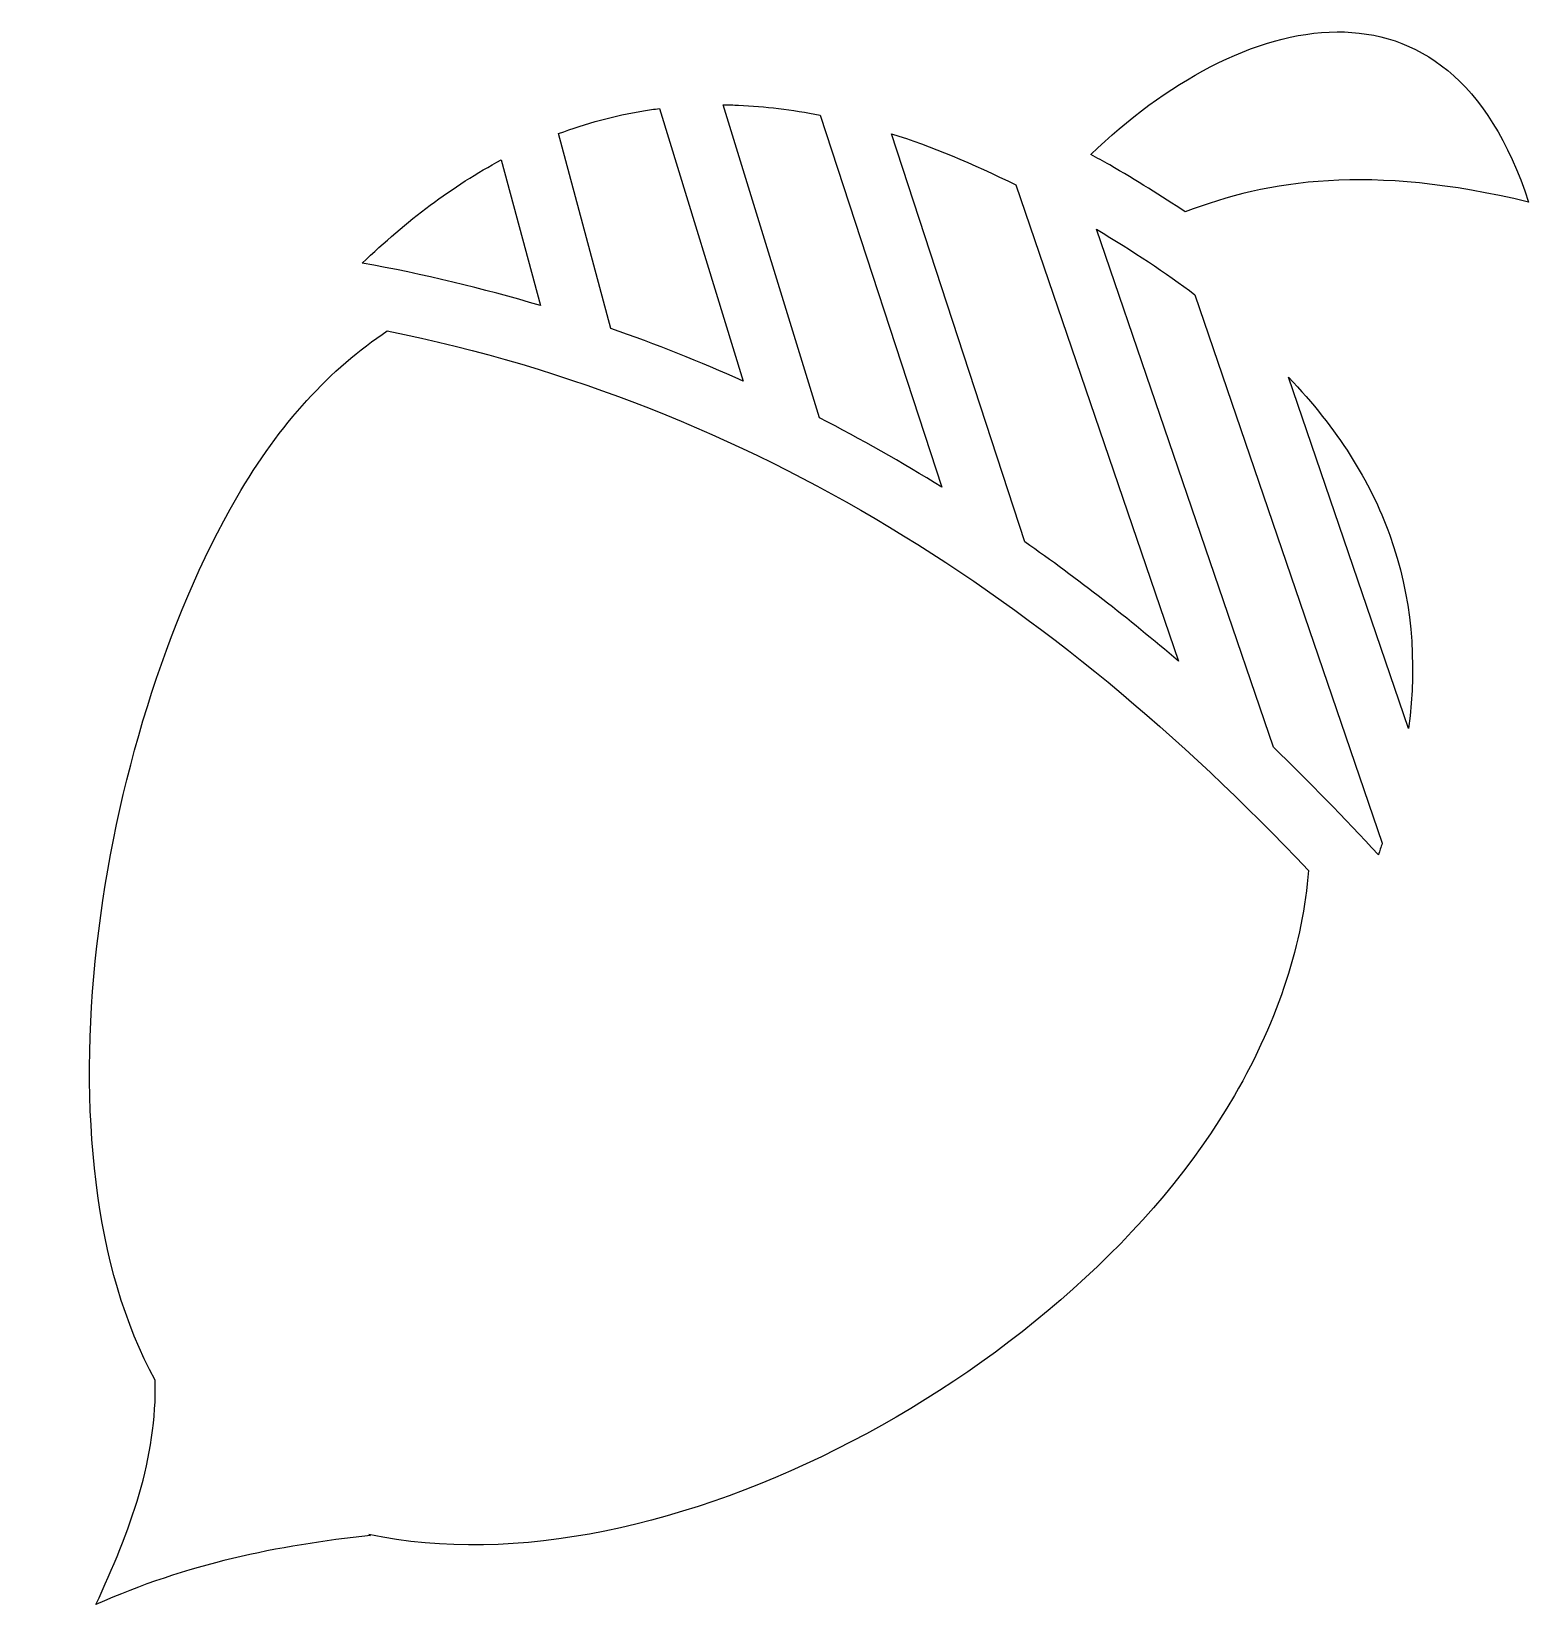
# Model space of a CAD drawing. Header units: centimetres. Extents: x -9.6 to 9.5, y -9.9 to 10.
import ezdxf

# ---------------------------------------------------------------- set-up
doc = ezdxf.new("R2010")
doc.units = ezdxf.units.CM
doc.header["$MEASUREMENT"] = 0
doc.layers.add('Layer 1', color=7, linetype='Continuous')

msp = doc.modelspace()

# ---------------------------------------------------------------- linework, layer by layer
at = {"layer": 'Layer 1'}
for points, knots in [([(7.02624, 10.02417), (5.98553, 10.01869), (4.83637, 9.37246), (3.90185, 8.46788), (3.90185, 8.46788), (3.98062, 8.42419), (4.05964, 8.38059), (4.13909, 8.33476), (4.13909, 8.33476), (4.47854, 8.13902), (4.79754, 7.93994), (5.09715, 7.73914), (5.09715, 7.73914), (6.15936, 8.14324), (7.43621, 8.3491), (9.45888, 7.86438), (9.45888, 7.86438), (8.95135, 9.42755), (8.04064, 10.02949), (7.02629, 10.02422), (7.02629, 10.02422), (7.02629, 10.02422), (7.02624, 10.02417), (7.02624, 10.02417)], [0, 0, 0, 0, 0.14285714, 0.14285714, 0.14285714, 0.14285714, 0.28571429, 0.28571429, 0.28571429, 0.28571429, 0.42857143, 0.42857143, 0.42857143, 0.42857143, 0.57142857, 0.57142857, 0.57142857, 0.57142857, 0.71428571, 0.71428571, 0.71428571, 0.71428571, 1, 1, 1, 1]), ([(-1.57868, 9.05161), (-1.64623, 9.04292), (-1.7137, 9.0336), (-1.78024, 9.02264), (-1.78024, 9.02264), (-2.15195, 8.96133), (-2.51135, 8.8643), (-2.85953, 8.73269), (-2.85953, 8.73269), (-2.85953, 8.73269), (-2.198, 6.26059), (-2.198, 6.26059), (-2.198, 6.26059), (-1.62367, 6.06029), (-1.06275, 5.83621), (-0.51525, 5.58982), (-0.51525, 5.58982), (-0.51525, 5.58982), (-1.57864, 9.05152), (-1.57864, 9.05152), (-1.57864, 9.05152), (-1.57864, 9.05152), (-1.57868, 9.05161), (-1.57868, 9.05161)], [0, 0, 0, 0, 0.14285714, 0.14285714, 0.14285714, 0.14285714, 0.28571429, 0.28571429, 0.28571429, 0.28571429, 0.42857143, 0.42857143, 0.42857143, 0.42857143, 0.57142857, 0.57142857, 0.57142857, 0.57142857, 0.71428571, 0.71428571, 0.71428571, 0.71428571, 1, 1, 1, 1]), ([(-0.7683, 9.099), (-0.7683, 9.099), (0.45331, 5.12467), (0.45331, 5.12467), (0.45331, 5.12467), (0.98336, 4.85298), (1.50021, 4.5592), (2.00564, 4.24576), (2.00564, 4.24576), (2.00564, 4.24576), (0.46124, 8.96731), (0.46124, 8.96731), (0.46124, 8.96731), (0.10382, 9.03815), (-0.24115, 9.07956), (-0.57453, 9.09381), (-0.57453, 9.09381), (-0.63947, 9.09655), (-0.70415, 9.09836), (-0.76825, 9.09904), (-0.76825, 9.09904), (-0.76825, 9.09904), (-0.7683, 9.099), (-0.7683, 9.099)], [0, 0, 0, 0, 0.14285714, 0.14285714, 0.14285714, 0.14285714, 0.28571429, 0.28571429, 0.28571429, 0.28571429, 0.42857143, 0.42857143, 0.42857143, 0.42857143, 0.57142857, 0.57142857, 0.57142857, 0.57142857, 0.71428571, 0.71428571, 0.71428571, 0.71428571, 1, 1, 1, 1]), ([(1.3678, 8.73143), (1.3678, 8.73143), (3.06114, 3.55), (3.06114, 3.55), (3.06114, 3.55), (3.73254, 3.08092), (4.38184, 2.57474), (5.01141, 2.03592), (5.01141, 2.03592), (5.01141, 2.03592), (2.94779, 8.08048), (2.94779, 8.08048), (2.94779, 8.08048), (2.39573, 8.35571), (1.86964, 8.57144), (1.36776, 8.73147), (1.36776, 8.73147), (1.36776, 8.73147), (1.3678, 8.73143), (1.3678, 8.73143)], [0, 0, 0, 0, 0.16666667, 0.16666667, 0.16666667, 0.16666667, 0.33333333, 0.33333333, 0.33333333, 0.33333333, 0.5, 0.5, 0.5, 0.5, 0.66666667, 0.66666667, 0.66666667, 0.66666667, 1, 1, 1, 1]), ([(-3.58693, 8.40066), (-4.20499, 8.06935), (-4.78969, 7.62696), (-5.35271, 7.08945), (-5.35271, 7.08945), (-4.57598, 6.94886), (-3.8221, 6.76762), (-3.0901, 6.54915), (-3.0901, 6.54915), (-3.0901, 6.54915), (-3.58693, 8.4007), (-3.58693, 8.4007), (-3.58693, 8.4007), (-3.58693, 8.4007), (-3.58693, 8.40066), (-3.58693, 8.40066)], [0, 0, 0, 0, 0.2, 0.2, 0.2, 0.2, 0.4, 0.4, 0.4, 0.4, 0.6, 0.6, 0.6, 0.6, 1, 1, 1, 1]), ([(3.97167, 7.51905), (3.97167, 7.51905), (6.21846, 0.94211), (6.21846, 0.94211), (6.21846, 0.94211), (6.67379, 0.50432), (7.11757, 0.0487), (7.55198, -0.42304), (7.55198, -0.42304), (7.56864, -0.37353), (7.58361, -0.3247), (7.59942, -0.27545), (7.59942, -0.27545), (7.59942, -0.27545), (5.22221, 6.68754), (5.22221, 6.68754), (5.22221, 6.68754), (4.84945, 6.96711), (4.43342, 7.24352), (3.97168, 7.51909), (3.97168, 7.51909), (3.97168, 7.51909), (3.97167, 7.51905), (3.97167, 7.51905)], [0, 0, 0, 0, 0.14285714, 0.14285714, 0.14285714, 0.14285714, 0.28571429, 0.28571429, 0.28571429, 0.28571429, 0.42857143, 0.42857143, 0.42857143, 0.42857143, 0.57142857, 0.57142857, 0.57142857, 0.57142857, 0.71428571, 0.71428571, 0.71428571, 0.71428571, 1, 1, 1, 1]), ([(-5.03507, 6.23032), (-5.75403, 5.74809), (-6.40258, 5.05485), (-6.94713, 4.11264), (-6.94713, 4.11264), (-8.73096, 1.02637), (-9.55438, -4.25032), (-7.98151, -7.09211), (-7.98151, -7.09211), (-7.98151, -7.09211), (-7.98421, -7.0895), (-7.98421, -7.0895), (-7.98421, -7.0895), (-7.9525, -8.07589), (-8.30456, -9.01362), (-8.73531, -9.9398), (-8.73531, -9.9398), (-7.58547, -9.42569), (-6.42042, -9.18858), (-5.24857, -9.06342), (-5.24857, -9.06342), (-5.24857, -9.06342), (-5.2683, -9.04896), (-5.2683, -9.04896), (-5.2683, -9.04896), (-1.56195, -9.85057), (3.708, -6.96502), (5.72438, -3.47621), (5.72438, -3.47621), (6.29563, -2.48779), (6.59329, -1.53058), (6.66388, -0.6206), (6.66388, -0.6206), (3.40775, 2.81913), (-0.3726, 5.2792), (-5.03503, 6.23035), (-5.03503, 6.23035), (-5.03503, 6.23035), (-5.03507, 6.23032), (-5.03507, 6.23032)], [0, 0, 0, 0, 0.09090909, 0.09090909, 0.09090909, 0.09090909, 0.18181818, 0.18181818, 0.18181818, 0.18181818, 0.27272727, 0.27272727, 0.27272727, 0.27272727, 0.36363636, 0.36363636, 0.36363636, 0.36363636, 0.45454545, 0.45454545, 0.45454545, 0.45454545, 0.54545455, 0.54545455, 0.54545455, 0.54545455, 0.63636364, 0.63636364, 0.63636364, 0.63636364, 0.72727273, 0.72727273, 0.72727273, 0.72727273, 0.81818182, 0.81818182, 0.81818182, 0.81818182, 1, 1, 1, 1]), ([(6.41223, 5.63997), (6.41223, 5.63997), (7.93551, 1.1807), (7.93551, 1.1807), (7.93551, 1.1807), (8.04675, 2.04822), (7.97599, 2.8613), (7.69566, 3.63698), (7.69566, 3.63698), (7.44872, 4.32019), (7.03291, 4.98678), (6.41215, 5.63996), (6.41215, 5.63996), (6.41215, 5.63996), (6.41223, 5.63997), (6.41223, 5.63997)], [0, 0, 0, 0, 0.2, 0.2, 0.2, 0.2, 0.4, 0.4, 0.4, 0.4, 0.6, 0.6, 0.6, 0.6, 1, 1, 1, 1])]:
    msp.add_open_spline(points, degree=3, knots=knots, dxfattribs=at)

doc.saveas('drawing.dxf')
